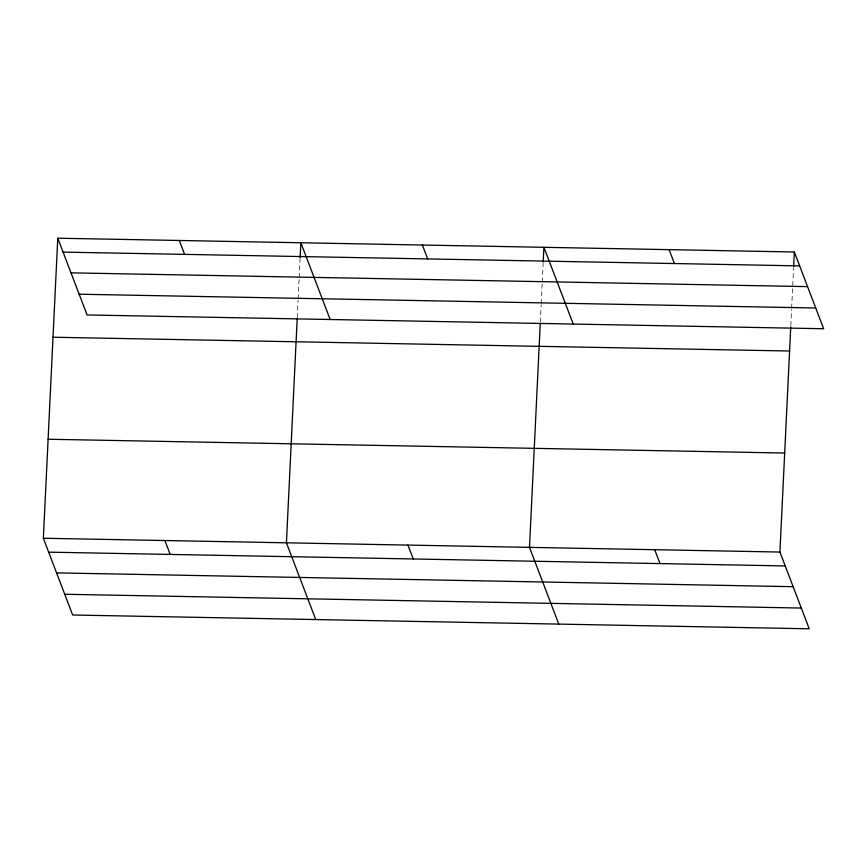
<?xml version="1.0" encoding="UTF-8"?>
<svg xmlns="http://www.w3.org/2000/svg" width="867" height="867" viewBox="0 0 867 867"><rect width="100%" height="100%" fill="white"/><g stroke="black" fill="none" stroke-linecap="round" stroke-linejoin="round"><path stroke-width="0.65" stroke-dasharray="4.33 3.25" d="M297.24 317.69L298.075 300.296M298.14 298.963L299.104 278.892M299.169 277.548L300.134 257.477M540.304 322.242L541.149 304.848M541.214 303.504L542.178 283.433M542.233 282.1L543.143 263.362M790.812 325.591L791.582 309.53M791.647 308.197L793.576 268.055"/><path stroke-width="1.3" d="M790.747 326.924L779.921 552.051L809.225 628.792L72.655 615.006L43.35 538.255L57.775 238.208L794.345 251.994L823.65 328.745L87.079 314.949L57.775 238.208M297.175 319.034L286.424 542.807L315.729 619.547M300.134 257.477L300.838 242.76L330.143 319.5M540.249 323.575L529.488 547.359L558.792 624.099M543.197 262.029L543.912 247.312L573.217 324.052M793.641 266.711L794.345 251.994M63.074 252.102L799.645 265.887M70.996 272.845L807.567 286.63M79.157 294.216L815.728 308.002M53.017 337.23L789.588 351.016M48.108 439.244L784.678 453.029M43.35 538.255L779.921 552.051M48.65 552.149L785.231 565.934M56.572 572.892L793.153 586.677M64.732 594.263L801.303 608.049M669.129 249.653L674.428 263.546M654.704 549.7L660.015 563.593M422.37 245.036L427.68 258.93M407.956 545.083L413.256 558.977M179.306 240.484L184.606 254.378M164.882 540.531L170.192 554.425"/></g></svg>
